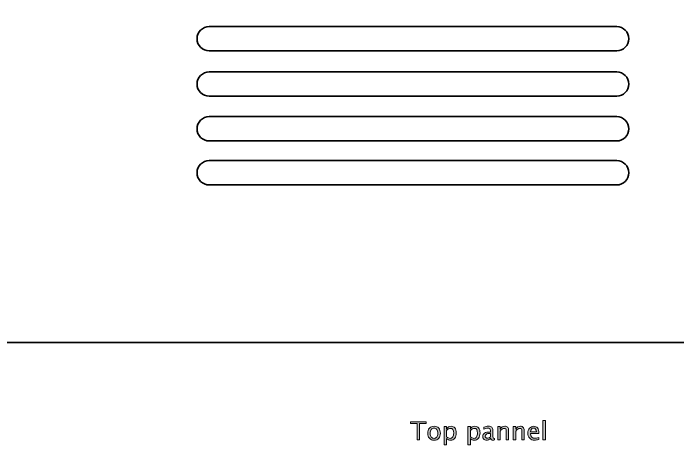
# Model space of a CAD drawing. Header units: inches. Extents: x 4 to 816, y 71 to 806.
# Drawn here: x 549 to 656.2, y 424.3 to 494 of the extents above; entities that cross this region are included whole.
import ezdxf

# ---------------------------------------------------------------- set-up
doc = ezdxf.new("R2010")
doc.units = ezdxf.units.IN
doc.header["$MEASUREMENT"] = 0
doc.layers.add('Layer 1', color=7, linetype='Continuous')

# ---------------------------------------------------------------- blocks, each defined once
blk = doc.blocks.new('block 180')
at = {"layer": 'Layer 1', "color": 240, "lineweight": 35, "true_color": 0xed1c24}
blk.add_lwpolyline([(441.79, 561.61), (790.74, 561.61), (790.74, 440.81), (441.79, 440.81)], dxfattribs=at)
blk = doc.blocks.new('block 198')
at = {"layer": 'Layer 1', "color": 240, "lineweight": 35, "true_color": 0xed1c24}
blk.add_open_spline([(646.36, 487.92), (646.36, 487.92), (580.61, 487.92), (580.61, 487.92), (579.53, 487.92), (578.65, 488.8), (578.65, 489.88), (578.65, 490.96), (579.53, 491.84), (580.61, 491.84), (580.61, 491.84), (646.36, 491.84), (646.36, 491.84), (647.44, 491.84), (648.32, 490.96), (648.32, 489.88), (648.32, 488.8), (647.44, 487.92), (646.36, 487.92)], degree=3, knots=[0, 0, 0, 0, 1, 1, 1, 2, 2, 2, 3, 3, 3, 4, 4, 4, 5, 5, 5, 6, 6, 6, 6], dxfattribs=at)
blk = doc.blocks.new('block 199')
at = {"layer": 'Layer 1', "color": 240, "lineweight": 35, "true_color": 0xed1c24}
blk.add_open_spline([(646.36, 480.6), (646.36, 480.6), (580.61, 480.6), (580.61, 480.6), (579.53, 480.6), (578.65, 481.48), (578.65, 482.56), (578.65, 483.64), (579.53, 484.52), (580.61, 484.52), (580.61, 484.52), (646.36, 484.52), (646.36, 484.52), (647.44, 484.52), (648.32, 483.64), (648.32, 482.56), (648.32, 481.48), (647.44, 480.6), (646.36, 480.6)], degree=3, knots=[0, 0, 0, 0, 1, 1, 1, 2, 2, 2, 3, 3, 3, 4, 4, 4, 5, 5, 5, 6, 6, 6, 6], dxfattribs=at)
blk = doc.blocks.new('block 200')
at = {"layer": 'Layer 1', "color": 240, "lineweight": 35, "true_color": 0xed1c24}
blk.add_open_spline([(646.36, 473.38), (646.36, 473.38), (580.61, 473.38), (580.61, 473.38), (579.53, 473.38), (578.65, 474.26), (578.65, 475.34), (578.65, 476.42), (579.53, 477.3), (580.61, 477.3), (580.61, 477.3), (646.36, 477.3), (646.36, 477.3), (647.44, 477.3), (648.32, 476.42), (648.32, 475.34), (648.32, 474.26), (647.44, 473.38), (646.36, 473.38)], degree=3, knots=[0, 0, 0, 0, 1, 1, 1, 2, 2, 2, 3, 3, 3, 4, 4, 4, 5, 5, 5, 6, 6, 6, 6], dxfattribs=at)
blk = doc.blocks.new('block 201')
at = {"layer": 'Layer 1', "color": 240, "lineweight": 35, "true_color": 0xed1c24}
blk.add_open_spline([(646.36, 466.27), (646.36, 466.27), (580.61, 466.27), (580.61, 466.27), (579.53, 466.27), (578.65, 467.16), (578.65, 468.24), (578.65, 469.31), (579.53, 470.2), (580.61, 470.2), (580.61, 470.2), (646.36, 470.2), (646.36, 470.2), (647.44, 470.2), (648.32, 469.31), (648.32, 468.24), (648.32, 467.16), (647.44, 466.27), (646.36, 466.27)], degree=3, knots=[0, 0, 0, 0, 1, 1, 1, 2, 2, 2, 3, 3, 3, 4, 4, 4, 5, 5, 5, 6, 6, 6, 6], dxfattribs=at)
blk = doc.blocks.new('block 336')
at = {"layer": 'Layer 1', "true_color": 0x231f20}
h = blk.add_hatch(color=250, dxfattribs=at)
h.dxf.hatch_style = 2
h.paths.add_polyline_path([(614.16, 425.1), (614.16, 427.72), (613.12, 427.72), (613.12, 428.03), (615.61, 428.03), (615.61, 427.72), (614.57, 427.72), (614.57, 425.1)])
h = blk.add_hatch(color=250, dxfattribs=at)
h.dxf.hatch_style = 2
h.paths.add_polyline_path([(634.46, 425.1), (634.46, 428.23), (634.85, 428.23), (634.85, 425.1)])
h = blk.add_hatch(color=250, dxfattribs=at)
h.dxf.hatch_style = 2
edge = h.paths.add_edge_path()
edge.add_spline(control_points=[(616.89, 425.05), (616.58, 425.05), (616.33, 425.15), (616.14, 425.35), (615.96, 425.55), (615.87, 425.83), (615.87, 426.17), (615.87, 426.52), (615.96, 426.79), (616.14, 427), (616.33, 427.2), (616.58, 427.3), (616.89, 427.3), (617.21, 427.3), (617.46, 427.2), (617.64, 427), (617.83, 426.79), (617.92, 426.52), (617.92, 426.17), (617.92, 425.83), (617.83, 425.55), (617.64, 425.35), (617.46, 425.15), (617.21, 425.05), (616.89, 425.05)], knot_values=[0, 0, 0, 0, 1, 1, 1, 2, 2, 2, 3, 3, 3, 4, 4, 4, 5, 5, 5, 6, 6, 6, 7, 7, 7, 8, 8, 8, 8], degree=3, periodic=1)
edge = h.paths.add_edge_path()
edge.add_spline(control_points=[(616.89, 425.34), (617.09, 425.34), (617.24, 425.42), (617.34, 425.56), (617.45, 425.71), (617.5, 425.91), (617.5, 426.17), (617.5, 426.44), (617.45, 426.64), (617.34, 426.79), (617.24, 426.93), (617.09, 427.01), (616.89, 427.01), (616.7, 427.01), (616.55, 426.93), (616.44, 426.79), (616.34, 426.64), (616.28, 426.44), (616.28, 426.17), (616.28, 425.91), (616.34, 425.71), (616.44, 425.56), (616.55, 425.42), (616.7, 425.34), (616.89, 425.34)], knot_values=[0, 0, 0, 0, 1, 1, 1, 2, 2, 2, 3, 3, 3, 4, 4, 4, 5, 5, 5, 6, 6, 6, 7, 7, 7, 8, 8, 8, 8], degree=3, periodic=1)
h = blk.add_hatch(color=250, dxfattribs=at)
h.dxf.hatch_style = 2
edge = h.paths.add_edge_path()
edge.add_spline(control_points=[(618.53, 424.32), (618.53, 424.32), (618.53, 427.25), (618.53, 427.25), (618.53, 427.25), (618.92, 427.25), (618.92, 427.25), (618.92, 427.25), (618.92, 426.85), (618.92, 426.85), (619.08, 427.15), (619.32, 427.3), (619.64, 427.3), (619.9, 427.3), (620.1, 427.2), (620.25, 427.02), (620.4, 426.83), (620.47, 426.57), (620.47, 426.24), (620.47, 425.88), (620.39, 425.6), (620.22, 425.38), (620.05, 425.16), (619.83, 425.05), (619.56, 425.05), (619.3, 425.05), (619.09, 425.15), (618.92, 425.34), (618.92, 425.34), (618.92, 424.32), (618.92, 424.32), (618.92, 424.32), (618.53, 424.32), (618.53, 424.32)], knot_values=[0, 0, 0, 0, 1, 1, 1, 2, 2, 2, 3, 3, 3, 4, 4, 4, 5, 5, 5, 6, 6, 6, 7, 7, 7, 8, 8, 8, 9, 9, 9, 10, 10, 10, 11, 11, 11, 11], degree=3, periodic=1)
edge = h.paths.add_edge_path()
edge.add_spline(control_points=[(618.92, 425.61), (619.12, 425.43), (619.31, 425.34), (619.5, 425.34), (619.67, 425.34), (619.81, 425.42), (619.91, 425.57), (620.01, 425.72), (620.06, 425.93), (620.06, 426.2), (620.06, 426.7), (619.89, 426.96), (619.56, 426.96), (619.34, 426.96), (619.13, 426.84), (618.92, 426.6), (618.92, 426.6), (618.92, 425.61), (618.92, 425.61)], knot_values=[0, 0, 0, 0, 1, 1, 1, 2, 2, 2, 3, 3, 3, 4, 4, 4, 5, 5, 5, 6, 6, 6, 6], degree=3, periodic=1)
h = blk.add_hatch(color=250, dxfattribs=at)
h.dxf.hatch_style = 2
edge = h.paths.add_edge_path()
edge.add_spline(control_points=[(622.37, 424.32), (622.37, 424.32), (622.37, 427.25), (622.37, 427.25), (622.37, 427.25), (622.76, 427.25), (622.76, 427.25), (622.76, 427.25), (622.76, 426.85), (622.76, 426.85), (622.92, 427.15), (623.16, 427.3), (623.48, 427.3), (623.74, 427.3), (623.94, 427.2), (624.09, 427.02), (624.24, 426.83), (624.31, 426.57), (624.31, 426.24), (624.31, 425.88), (624.23, 425.6), (624.06, 425.38), (623.89, 425.16), (623.67, 425.05), (623.39, 425.05), (623.14, 425.05), (622.93, 425.15), (622.76, 425.34), (622.76, 425.34), (622.76, 424.32), (622.76, 424.32), (622.76, 424.32), (622.37, 424.32), (622.37, 424.32)], knot_values=[0, 0, 0, 0, 1, 1, 1, 2, 2, 2, 3, 3, 3, 4, 4, 4, 5, 5, 5, 6, 6, 6, 7, 7, 7, 8, 8, 8, 9, 9, 9, 10, 10, 10, 11, 11, 11, 11], degree=3, periodic=1)
edge = h.paths.add_edge_path()
edge.add_spline(control_points=[(622.76, 425.61), (622.96, 425.43), (623.15, 425.34), (623.33, 425.34), (623.51, 425.34), (623.65, 425.42), (623.75, 425.57), (623.85, 425.72), (623.9, 425.93), (623.9, 426.2), (623.9, 426.7), (623.73, 426.96), (623.4, 426.96), (623.18, 426.96), (622.97, 426.84), (622.76, 426.6), (622.76, 426.6), (622.76, 425.61), (622.76, 425.61)], knot_values=[0, 0, 0, 0, 1, 1, 1, 2, 2, 2, 3, 3, 3, 4, 4, 4, 5, 5, 5, 6, 6, 6, 6], degree=3, periodic=1)
h = blk.add_hatch(color=250, dxfattribs=at)
h.dxf.hatch_style = 2
edge = h.paths.add_edge_path()
edge.add_spline(control_points=[(626.03, 425.37), (625.8, 425.16), (625.57, 425.05), (625.36, 425.05), (625.18, 425.05), (625.03, 425.11), (624.91, 425.22), (624.8, 425.33), (624.74, 425.47), (624.74, 425.64), (624.74, 425.88), (624.84, 426.06), (625.03, 426.18), (625.23, 426.31), (625.51, 426.37), (625.88, 426.37), (625.88, 426.37), (625.98, 426.37), (625.98, 426.37), (625.98, 426.37), (625.98, 426.63), (625.98, 426.63), (625.98, 426.88), (625.85, 427.01), (625.58, 427.01), (625.38, 427.01), (625.16, 426.94), (624.92, 426.81), (624.92, 426.81), (624.92, 427.14), (624.92, 427.14), (625.19, 427.24), (625.43, 427.3), (625.67, 427.3), (625.9, 427.3), (626.08, 427.24), (626.2, 427.13), (626.31, 427.03), (626.37, 426.86), (626.37, 426.63), (626.37, 426.63), (626.37, 425.66), (626.37, 425.66), (626.37, 425.43), (626.43, 425.32), (626.57, 425.32), (626.59, 425.32), (626.61, 425.32), (626.65, 425.33), (626.65, 425.33), (626.67, 425.11), (626.67, 425.11), (626.59, 425.07), (626.49, 425.05), (626.38, 425.05), (626.2, 425.05), (626.08, 425.16), (626.03, 425.37)], knot_values=[0, 0, 0, 0, 1, 1, 1, 2, 2, 2, 3, 3, 3, 4, 4, 4, 5, 5, 5, 6, 6, 6, 7, 7, 7, 8, 8, 8, 9, 9, 9, 10, 10, 10, 11, 11, 11, 12, 12, 12, 13, 13, 13, 14, 14, 14, 15, 15, 15, 16, 16, 16, 17, 17, 17, 18, 18, 18, 19, 19, 19, 19], degree=3, periodic=1)
edge = h.paths.add_edge_path()
edge.add_spline(control_points=[(625.98, 425.58), (625.98, 425.58), (625.98, 426.14), (625.98, 426.14), (625.98, 426.14), (625.85, 426.15), (625.85, 426.15), (625.63, 426.15), (625.46, 426.1), (625.33, 426.02), (625.19, 425.94), (625.13, 425.84), (625.13, 425.7), (625.13, 425.61), (625.16, 425.53), (625.23, 425.47), (625.29, 425.4), (625.37, 425.37), (625.47, 425.37), (625.63, 425.37), (625.8, 425.44), (625.98, 425.58)], knot_values=[0, 0, 0, 0, 1, 1, 1, 2, 2, 2, 3, 3, 3, 4, 4, 4, 5, 5, 5, 6, 6, 6, 7, 7, 7, 7], degree=3, periodic=1)
h = blk.add_hatch(color=250, dxfattribs=at)
h.dxf.hatch_style = 2
edge = h.paths.add_edge_path()
edge.add_spline(control_points=[(627.16, 425.1), (627.16, 425.1), (627.16, 427.25), (627.16, 427.25), (627.16, 427.25), (627.55, 427.25), (627.55, 427.25), (627.55, 427.25), (627.55, 426.85), (627.55, 426.85), (627.76, 427.15), (628.01, 427.3), (628.31, 427.3), (628.5, 427.3), (628.65, 427.24), (628.76, 427.12), (628.87, 427), (628.92, 426.84), (628.92, 426.64), (628.92, 426.64), (628.92, 425.1), (628.92, 425.1), (628.92, 425.1), (628.53, 425.1), (628.53, 425.1), (628.53, 425.1), (628.53, 426.52), (628.53, 426.52), (628.53, 426.68), (628.51, 426.79), (628.46, 426.86), (628.42, 426.93), (628.34, 426.96), (628.23, 426.96), (627.99, 426.96), (627.77, 426.8), (627.55, 426.49), (627.55, 426.49), (627.55, 425.1), (627.55, 425.1), (627.55, 425.1), (627.16, 425.1), (627.16, 425.1)], knot_values=[0, 0, 0, 0, 1, 1, 1, 2, 2, 2, 3, 3, 3, 4, 4, 4, 5, 5, 5, 6, 6, 6, 7, 7, 7, 8, 8, 8, 9, 9, 9, 10, 10, 10, 11, 11, 11, 12, 12, 12, 13, 13, 13, 14, 14, 14, 14], degree=3, periodic=1)
h = blk.add_hatch(color=250, dxfattribs=at)
h.dxf.hatch_style = 2
edge = h.paths.add_edge_path()
edge.add_spline(control_points=[(629.68, 425.1), (629.68, 425.1), (629.68, 427.25), (629.68, 427.25), (629.68, 427.25), (630.07, 427.25), (630.07, 427.25), (630.07, 427.25), (630.07, 426.85), (630.07, 426.85), (630.28, 427.15), (630.53, 427.3), (630.83, 427.3), (631.02, 427.3), (631.17, 427.24), (631.28, 427.12), (631.39, 427), (631.44, 426.84), (631.44, 426.64), (631.44, 426.64), (631.44, 425.1), (631.44, 425.1), (631.44, 425.1), (631.05, 425.1), (631.05, 425.1), (631.05, 425.1), (631.05, 426.52), (631.05, 426.52), (631.05, 426.68), (631.03, 426.79), (630.98, 426.86), (630.93, 426.93), (630.86, 426.96), (630.75, 426.96), (630.51, 426.96), (630.28, 426.8), (630.07, 426.49), (630.07, 426.49), (630.07, 425.1), (630.07, 425.1), (630.07, 425.1), (629.68, 425.1), (629.68, 425.1)], knot_values=[0, 0, 0, 0, 1, 1, 1, 2, 2, 2, 3, 3, 3, 4, 4, 4, 5, 5, 5, 6, 6, 6, 7, 7, 7, 8, 8, 8, 9, 9, 9, 10, 10, 10, 11, 11, 11, 12, 12, 12, 13, 13, 13, 14, 14, 14, 14], degree=3, periodic=1)
h = blk.add_hatch(color=250, dxfattribs=at)
h.dxf.hatch_style = 2
edge = h.paths.add_edge_path()
edge.add_spline(control_points=[(633.78, 425.17), (633.52, 425.09), (633.29, 425.05), (633.11, 425.05), (632.79, 425.05), (632.53, 425.15), (632.33, 425.37), (632.13, 425.58), (632.03, 425.85), (632.03, 426.18), (632.03, 426.51), (632.12, 426.78), (632.3, 426.99), (632.47, 427.19), (632.7, 427.3), (632.97, 427.3), (633.23, 427.3), (633.43, 427.21), (633.58, 427.02), (633.72, 426.83), (633.79, 426.57), (633.79, 426.23), (633.79, 426.23), (633.79, 426.11), (633.79, 426.11), (633.79, 426.11), (632.43, 426.11), (632.43, 426.11), (632.49, 425.6), (632.74, 425.35), (633.18, 425.35), (633.34, 425.35), (633.54, 425.39), (633.78, 425.48), (633.78, 425.48), (633.78, 425.17), (633.78, 425.17)], knot_values=[0, 0, 0, 0, 1, 1, 1, 2, 2, 2, 3, 3, 3, 4, 4, 4, 5, 5, 5, 6, 6, 6, 7, 7, 7, 8, 8, 8, 9, 9, 9, 10, 10, 10, 11, 11, 11, 12, 12, 12, 12], degree=3, periodic=1)
edge = h.paths.add_edge_path()
edge.add_spline(control_points=[(632.45, 426.4), (632.45, 426.4), (633.4, 426.4), (633.4, 426.4), (633.4, 426.8), (633.25, 427.01), (632.95, 427.01), (632.65, 427.01), (632.48, 426.8), (632.45, 426.4)], knot_values=[0, 0, 0, 0, 1, 1, 1, 2, 2, 2, 3, 3, 3, 3], degree=3, periodic=1)
at = {"layer": 'Layer 1', "lineweight": 0}
for points in [[(614.16, 425.1), (614.16, 427.72), (613.12, 427.72), (613.12, 428.03), (615.61, 428.03), (615.61, 427.72), (614.57, 427.72), (614.57, 425.1), (614.16, 425.1)], [(634.46, 425.1), (634.46, 428.23), (634.85, 428.23), (634.85, 425.1), (634.46, 425.1)]]:
    blk.add_lwpolyline(points, dxfattribs=at)
for points, knots in [([(616.89, 425.05), (616.58, 425.05), (616.33, 425.15), (616.14, 425.35), (615.96, 425.55), (615.87, 425.83), (615.87, 426.17), (615.87, 426.52), (615.96, 426.79), (616.14, 427), (616.33, 427.2), (616.58, 427.3), (616.89, 427.3), (617.21, 427.3), (617.46, 427.2), (617.64, 427), (617.83, 426.79), (617.92, 426.52), (617.92, 426.17), (617.92, 425.83), (617.83, 425.55), (617.64, 425.35), (617.46, 425.15), (617.21, 425.05), (616.89, 425.05)], [0, 0, 0, 0, 1, 1, 1, 2, 2, 2, 3, 3, 3, 4, 4, 4, 5, 5, 5, 6, 6, 6, 7, 7, 7, 8, 8, 8, 8]), ([(616.89, 425.34), (617.09, 425.34), (617.24, 425.42), (617.34, 425.56), (617.45, 425.71), (617.5, 425.91), (617.5, 426.17), (617.5, 426.44), (617.45, 426.64), (617.34, 426.79), (617.24, 426.93), (617.09, 427.01), (616.89, 427.01), (616.7, 427.01), (616.55, 426.93), (616.44, 426.79), (616.34, 426.64), (616.28, 426.44), (616.28, 426.17), (616.28, 425.91), (616.34, 425.71), (616.44, 425.56), (616.55, 425.42), (616.7, 425.34), (616.89, 425.34)], [0, 0, 0, 0, 1, 1, 1, 2, 2, 2, 3, 3, 3, 4, 4, 4, 5, 5, 5, 6, 6, 6, 7, 7, 7, 8, 8, 8, 8]), ([(618.53, 424.32), (618.53, 424.32), (618.53, 427.25), (618.53, 427.25), (618.53, 427.25), (618.92, 427.25), (618.92, 427.25), (618.92, 427.25), (618.92, 426.85), (618.92, 426.85), (619.08, 427.15), (619.32, 427.3), (619.64, 427.3), (619.9, 427.3), (620.1, 427.2), (620.25, 427.02), (620.4, 426.83), (620.47, 426.57), (620.47, 426.24), (620.47, 425.88), (620.39, 425.6), (620.22, 425.38), (620.05, 425.16), (619.83, 425.05), (619.56, 425.05), (619.3, 425.05), (619.09, 425.15), (618.92, 425.34), (618.92, 425.34), (618.92, 424.32), (618.92, 424.32), (618.92, 424.32), (618.53, 424.32), (618.53, 424.32)], [0, 0, 0, 0, 1, 1, 1, 2, 2, 2, 3, 3, 3, 4, 4, 4, 5, 5, 5, 6, 6, 6, 7, 7, 7, 8, 8, 8, 9, 9, 9, 10, 10, 10, 11, 11, 11, 11]), ([(618.92, 425.61), (619.12, 425.43), (619.31, 425.34), (619.5, 425.34), (619.67, 425.34), (619.81, 425.42), (619.91, 425.57), (620.01, 425.72), (620.06, 425.93), (620.06, 426.2), (620.06, 426.7), (619.89, 426.96), (619.56, 426.96), (619.34, 426.96), (619.13, 426.84), (618.92, 426.6), (618.92, 426.6), (618.92, 425.61), (618.92, 425.61)], [0, 0, 0, 0, 1, 1, 1, 2, 2, 2, 3, 3, 3, 4, 4, 4, 5, 5, 5, 6, 6, 6, 6]), ([(622.37, 424.32), (622.37, 424.32), (622.37, 427.25), (622.37, 427.25), (622.37, 427.25), (622.76, 427.25), (622.76, 427.25), (622.76, 427.25), (622.76, 426.85), (622.76, 426.85), (622.92, 427.15), (623.16, 427.3), (623.48, 427.3), (623.74, 427.3), (623.94, 427.2), (624.09, 427.02), (624.24, 426.83), (624.31, 426.57), (624.31, 426.24), (624.31, 425.88), (624.23, 425.6), (624.06, 425.38), (623.89, 425.16), (623.67, 425.05), (623.39, 425.05), (623.14, 425.05), (622.93, 425.15), (622.76, 425.34), (622.76, 425.34), (622.76, 424.32), (622.76, 424.32), (622.76, 424.32), (622.37, 424.32), (622.37, 424.32)], [0, 0, 0, 0, 1, 1, 1, 2, 2, 2, 3, 3, 3, 4, 4, 4, 5, 5, 5, 6, 6, 6, 7, 7, 7, 8, 8, 8, 9, 9, 9, 10, 10, 10, 11, 11, 11, 11]), ([(622.76, 425.61), (622.96, 425.43), (623.15, 425.34), (623.33, 425.34), (623.51, 425.34), (623.65, 425.42), (623.75, 425.57), (623.85, 425.72), (623.9, 425.93), (623.9, 426.2), (623.9, 426.7), (623.73, 426.96), (623.4, 426.96), (623.18, 426.96), (622.97, 426.84), (622.76, 426.6), (622.76, 426.6), (622.76, 425.61), (622.76, 425.61)], [0, 0, 0, 0, 1, 1, 1, 2, 2, 2, 3, 3, 3, 4, 4, 4, 5, 5, 5, 6, 6, 6, 6]), ([(626.03, 425.37), (625.8, 425.16), (625.57, 425.05), (625.36, 425.05), (625.18, 425.05), (625.03, 425.11), (624.91, 425.22), (624.8, 425.33), (624.74, 425.47), (624.74, 425.64), (624.74, 425.88), (624.84, 426.06), (625.03, 426.18), (625.23, 426.31), (625.51, 426.37), (625.88, 426.37), (625.88, 426.37), (625.98, 426.37), (625.98, 426.37), (625.98, 426.37), (625.98, 426.63), (625.98, 426.63), (625.98, 426.88), (625.85, 427.01), (625.58, 427.01), (625.38, 427.01), (625.16, 426.94), (624.92, 426.81), (624.92, 426.81), (624.92, 427.14), (624.92, 427.14), (625.19, 427.24), (625.43, 427.3), (625.67, 427.3), (625.9, 427.3), (626.08, 427.24), (626.2, 427.13), (626.31, 427.03), (626.37, 426.86), (626.37, 426.63), (626.37, 426.63), (626.37, 425.66), (626.37, 425.66), (626.37, 425.43), (626.43, 425.32), (626.57, 425.32), (626.59, 425.32), (626.61, 425.32), (626.65, 425.33), (626.65, 425.33), (626.67, 425.11), (626.67, 425.11), (626.59, 425.07), (626.49, 425.05), (626.38, 425.05), (626.2, 425.05), (626.08, 425.16), (626.03, 425.37)], [0, 0, 0, 0, 1, 1, 1, 2, 2, 2, 3, 3, 3, 4, 4, 4, 5, 5, 5, 6, 6, 6, 7, 7, 7, 8, 8, 8, 9, 9, 9, 10, 10, 10, 11, 11, 11, 12, 12, 12, 13, 13, 13, 14, 14, 14, 15, 15, 15, 16, 16, 16, 17, 17, 17, 18, 18, 18, 19, 19, 19, 19]), ([(627.16, 425.1), (627.16, 425.1), (627.16, 427.25), (627.16, 427.25), (627.16, 427.25), (627.55, 427.25), (627.55, 427.25), (627.55, 427.25), (627.55, 426.85), (627.55, 426.85), (627.76, 427.15), (628.01, 427.3), (628.31, 427.3), (628.5, 427.3), (628.65, 427.24), (628.76, 427.12), (628.87, 427), (628.92, 426.84), (628.92, 426.64), (628.92, 426.64), (628.92, 425.1), (628.92, 425.1), (628.92, 425.1), (628.53, 425.1), (628.53, 425.1), (628.53, 425.1), (628.53, 426.52), (628.53, 426.52), (628.53, 426.68), (628.51, 426.79), (628.46, 426.86), (628.42, 426.93), (628.34, 426.96), (628.23, 426.96), (627.99, 426.96), (627.77, 426.8), (627.55, 426.49), (627.55, 426.49), (627.55, 425.1), (627.55, 425.1), (627.55, 425.1), (627.16, 425.1), (627.16, 425.1)], [0, 0, 0, 0, 1, 1, 1, 2, 2, 2, 3, 3, 3, 4, 4, 4, 5, 5, 5, 6, 6, 6, 7, 7, 7, 8, 8, 8, 9, 9, 9, 10, 10, 10, 11, 11, 11, 12, 12, 12, 13, 13, 13, 14, 14, 14, 14]), ([(629.68, 425.1), (629.68, 425.1), (629.68, 427.25), (629.68, 427.25), (629.68, 427.25), (630.07, 427.25), (630.07, 427.25), (630.07, 427.25), (630.07, 426.85), (630.07, 426.85), (630.28, 427.15), (630.53, 427.3), (630.83, 427.3), (631.02, 427.3), (631.17, 427.24), (631.28, 427.12), (631.39, 427), (631.44, 426.84), (631.44, 426.64), (631.44, 426.64), (631.44, 425.1), (631.44, 425.1), (631.44, 425.1), (631.05, 425.1), (631.05, 425.1), (631.05, 425.1), (631.05, 426.52), (631.05, 426.52), (631.05, 426.68), (631.03, 426.79), (630.98, 426.86), (630.93, 426.93), (630.86, 426.96), (630.75, 426.96), (630.51, 426.96), (630.28, 426.8), (630.07, 426.49), (630.07, 426.49), (630.07, 425.1), (630.07, 425.1), (630.07, 425.1), (629.68, 425.1), (629.68, 425.1)], [0, 0, 0, 0, 1, 1, 1, 2, 2, 2, 3, 3, 3, 4, 4, 4, 5, 5, 5, 6, 6, 6, 7, 7, 7, 8, 8, 8, 9, 9, 9, 10, 10, 10, 11, 11, 11, 12, 12, 12, 13, 13, 13, 14, 14, 14, 14]), ([(633.78, 425.17), (633.52, 425.09), (633.29, 425.05), (633.11, 425.05), (632.79, 425.05), (632.53, 425.15), (632.33, 425.37), (632.13, 425.58), (632.03, 425.85), (632.03, 426.18), (632.03, 426.51), (632.12, 426.78), (632.3, 426.99), (632.47, 427.19), (632.7, 427.3), (632.97, 427.3), (633.23, 427.3), (633.43, 427.21), (633.58, 427.02), (633.72, 426.83), (633.79, 426.57), (633.79, 426.23), (633.79, 426.23), (633.79, 426.11), (633.79, 426.11), (633.79, 426.11), (632.43, 426.11), (632.43, 426.11), (632.49, 425.6), (632.74, 425.35), (633.18, 425.35), (633.34, 425.35), (633.54, 425.39), (633.78, 425.48), (633.78, 425.48), (633.78, 425.17), (633.78, 425.17)], [0, 0, 0, 0, 1, 1, 1, 2, 2, 2, 3, 3, 3, 4, 4, 4, 5, 5, 5, 6, 6, 6, 7, 7, 7, 8, 8, 8, 9, 9, 9, 10, 10, 10, 11, 11, 11, 12, 12, 12, 12]), ([(632.45, 426.4), (632.45, 426.4), (633.4, 426.4), (633.4, 426.4), (633.4, 426.8), (633.25, 427.01), (632.95, 427.01), (632.65, 427.01), (632.48, 426.8), (632.45, 426.4)], [0, 0, 0, 0, 1, 1, 1, 2, 2, 2, 3, 3, 3, 3]), ([(625.98, 425.58), (625.98, 425.58), (625.98, 426.14), (625.98, 426.14), (625.98, 426.14), (625.85, 426.15), (625.85, 426.15), (625.63, 426.15), (625.46, 426.1), (625.33, 426.02), (625.19, 425.94), (625.13, 425.84), (625.13, 425.7), (625.13, 425.61), (625.16, 425.53), (625.23, 425.47), (625.29, 425.4), (625.37, 425.37), (625.47, 425.37), (625.63, 425.37), (625.8, 425.44), (625.98, 425.58)], [0, 0, 0, 0, 1, 1, 1, 2, 2, 2, 3, 3, 3, 4, 4, 4, 5, 5, 5, 6, 6, 6, 7, 7, 7, 7])]:
    blk.add_open_spline(points, degree=3, knots=knots, dxfattribs=at)
blk = doc.blocks.new('block 335')
at = {"layer": 'Layer 1'}
blk.add_blockref('block 336', (0, 0), dxfattribs=at)

msp = doc.modelspace()

# ---------------------------------------------------------------- block references
at = {"layer": 'Layer 1'}
for name in ['block 180', 'block 198', 'block 199', 'block 200', 'block 201', 'block 335']:
    msp.add_blockref(name, (0, 0), dxfattribs=at)

doc.saveas('drawing.dxf')
